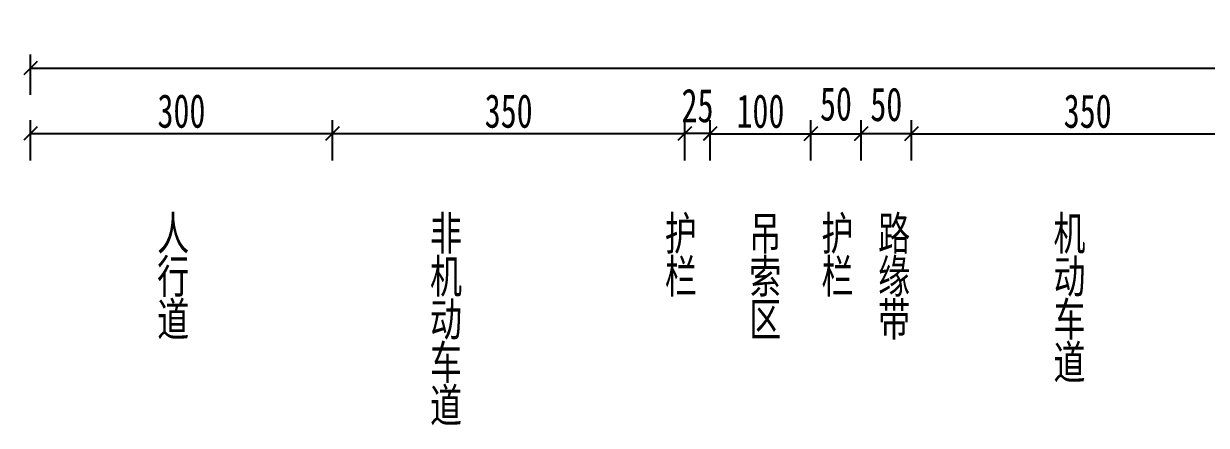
# Model space of a CAD drawing. Extents: x -2611510 to 1021013, y -44073 to 90887.
# Drawn here: x 819380 to 831125, y 59124 to 63108 of the extents above; entities that cross this region are included whole.
import ezdxf

# ---------------------------------------------------------------- set-up
doc = ezdxf.new("R2010")
doc.units = 0
doc.layers.get('Defpoints').update_dxf_attribs({"color": 8})
doc.layers.add('Dim', color=4, linetype='Continuous')
doc.layers.add('标注', color=3, linetype='Continuous', lineweight=18)
doc.styles.add('fs', font='', dxfattribs={"width": 0.7})
doc.styles.add('仿宋字', font='', dxfattribs={"width": 0.7})
doc.styles.get('fs').set_extended_font_data('仿宋_GB2312')
doc.styles.get('仿宋字').set_extended_font_data('仿宋_GB2312')
doc.dimstyles.new('750', dxfattribs={"dimscale": 0, "dimtxt": 2.5, "dimasz": 1, "dimexe": 1, "dimexo": 1, "dimgap": 0, "dimtad": 0, "dimdec": 0, "dimlfac": 0.1, "dimrnd": 0.1, "dimzin": 12, "dimdsep": 46, "dimtxsty": '仿宋字', "dimblk": 'OBLIQUE', "dimcen": -1, "dimclrd": 256, "dimclre": 256, "dimclrt": 256, "dimadec": 4, "dimazin": 0, "dimtp": 2, "dimtm": 3, "dimtfac": 0.5, "dimtdec": 0, "dimtmove": 2, "dimatfit": 3, "dimldrblk": 'OBLIQUE', "dimfxl": 3, "dimfxlon": 1, "dimtvp": 0.7, "dimtolj": 1, "dimtzin": 12, "dimarcsym": 0})

# ---------------------------------------------------------------- blocks, each defined once
blk = doc.blocks.new('_Oblique')
at = {"color": 0, "linetype": 'ByBlock', "lineweight": -2}
blk.add_line((-0.5, -0.5), (0.5, 0.5), dxfattribs=at)
blk = doc.blocks.new('*D73')
at = {"layer": 'Defpoints', "color": 0, "transparency": 16777216}
for p in [(822447, 62018), (819447, 60194), (822447, 60194)]:
    blk.add_point(p, dxfattribs=at)
at = {"layer": 'Dim', "lineweight": -2, "transparency": 16777216}
for p, q in [((819447, 61751), (819447, 62151)), ((822447, 61751), (822447, 62151)), ((819447, 62018), (822447, 62018))]:
    blk.add_line(p, q, dxfattribs=at)
at = {"layer": 'Dim', "lineweight": -2, "transparency": 16777216, "xscale": 133.3333333333333, "yscale": 133.3333333333333, "zscale": 133.3333333333333, "rotation": 180}
blk.add_blockref('_Oblique', (819447, 62018), dxfattribs=at)
at = {"layer": 'Dim', "lineweight": -2, "transparency": 16777216, "xscale": 133.3333333333333, "yscale": 133.3333333333333, "zscale": 133.3333333333333}
blk.add_blockref('_Oblique', (822447, 62018), dxfattribs=at)
at = {"layer": 'Dim', "transparency": 16777216, "insert": (820947, 62240), "char_height": 333.3, "attachment_point": 5, "style": '仿宋字'}
blk.add_mtext('\\A1;300', dxfattribs=at)
blk = doc.blocks.new('*D75')
at = {"layer": 'Defpoints', "color": 0, "transparency": 16777216}
for p in [(825947, 62018), (822447, 60194), (825947, 60194)]:
    blk.add_point(p, dxfattribs=at)
at = {"layer": 'Dim', "lineweight": -2, "transparency": 16777216}
for p, q in [((822447, 61751), (822447, 62151)), ((825947, 61751), (825947, 62151)), ((822447, 62018), (825947, 62018))]:
    blk.add_line(p, q, dxfattribs=at)
at = {"layer": 'Dim', "lineweight": -2, "transparency": 16777216, "xscale": 133.3333333333333, "yscale": 133.3333333333333, "zscale": 133.3333333333333, "rotation": 180}
blk.add_blockref('_Oblique', (822447, 62018), dxfattribs=at)
at = {"layer": 'Dim', "lineweight": -2, "transparency": 16777216, "xscale": 133.3333333333333, "yscale": 133.3333333333333, "zscale": 133.3333333333333}
blk.add_blockref('_Oblique', (825947, 62018), dxfattribs=at)
at = {"layer": 'Dim', "transparency": 16777216, "insert": (824197, 62240), "char_height": 333.3, "attachment_point": 5, "style": '仿宋字'}
blk.add_mtext('\\A1;350', dxfattribs=at)
blk = doc.blocks.new('*D78')
at = {"layer": 'Defpoints', "color": 0, "transparency": 16777216}
for p in [(831697, 62017), (828197, 60194), (831697, 60194)]:
    blk.add_point(p, dxfattribs=at)
at = {"layer": 'Dim', "lineweight": -2, "transparency": 16777216}
for p, q in [((828197, 61750), (828197, 62150)), ((831697, 61750), (831697, 62150)), ((828197, 62017), (831697, 62017))]:
    blk.add_line(p, q, dxfattribs=at)
at = {"layer": 'Dim', "lineweight": -2, "transparency": 16777216, "xscale": 133.3333333333333, "yscale": 133.3333333333333, "zscale": 133.3333333333333, "rotation": 180}
blk.add_blockref('_Oblique', (828197, 62017), dxfattribs=at)
at = {"layer": 'Dim', "lineweight": -2, "transparency": 16777216, "xscale": 133.3333333333333, "yscale": 133.3333333333333, "zscale": 133.3333333333333}
blk.add_blockref('_Oblique', (831697, 62017), dxfattribs=at)
at = {"layer": 'Dim', "transparency": 16777216, "insert": (829947, 62239), "char_height": 333.3, "attachment_point": 5, "style": '仿宋字'}
blk.add_mtext('\\A1;350', dxfattribs=at)
blk = doc.blocks.new('*D79')
at = {"layer": 'Defpoints', "color": 0, "transparency": 16777216}
for p in [(827197, 62017), (826197, 60194), (827197, 60194)]:
    blk.add_point(p, dxfattribs=at)
at = {"layer": 'Dim', "lineweight": -2, "transparency": 16777216}
for p, q in [((826197, 61750), (826197, 62150)), ((827197, 61750), (827197, 62150)), ((826197, 62017), (827197, 62017))]:
    blk.add_line(p, q, dxfattribs=at)
at = {"layer": 'Dim', "lineweight": -2, "transparency": 16777216, "xscale": 133.3333333333333, "yscale": 133.3333333333333, "zscale": 133.3333333333333, "rotation": 180}
blk.add_blockref('_Oblique', (826197, 62017), dxfattribs=at)
at = {"layer": 'Dim', "lineweight": -2, "transparency": 16777216, "xscale": 133.3333333333333, "yscale": 133.3333333333333, "zscale": 133.3333333333333}
blk.add_blockref('_Oblique', (827197, 62017), dxfattribs=at)
at = {"layer": 'Dim', "transparency": 16777216, "insert": (826697, 62239), "char_height": 333.3, "attachment_point": 5, "style": '仿宋字'}
blk.add_mtext('\\A1;100', dxfattribs=at)
blk = doc.blocks.new('*D82')
at = {"layer": 'Defpoints', "color": 0, "transparency": 16777216}
for p in [(827697, 62017), (827197, 60194), (827697, 60194)]:
    blk.add_point(p, dxfattribs=at)
at = {"layer": 'Dim', "lineweight": -2, "transparency": 16777216}
for p, q in [((827197, 61750), (827197, 62150)), ((827697, 61750), (827697, 62150)), ((827197, 62017), (827697, 62017))]:
    blk.add_line(p, q, dxfattribs=at)
at = {"layer": 'Dim', "lineweight": -2, "transparency": 16777216, "xscale": 133.3333333333333, "yscale": 133.3333333333333, "zscale": 133.3333333333333, "rotation": 180}
blk.add_blockref('_Oblique', (827197, 62017), dxfattribs=at)
at = {"layer": 'Dim', "lineweight": -2, "transparency": 16777216, "xscale": 133.3333333333333, "yscale": 133.3333333333333, "zscale": 133.3333333333333}
blk.add_blockref('_Oblique', (827697, 62017), dxfattribs=at)
at = {"layer": 'Dim', "transparency": 16777216, "insert": (827447, 62311), "char_height": 333.3, "attachment_point": 5, "style": '仿宋字'}
blk.add_mtext('\\A1;50', dxfattribs=at)
blk = doc.blocks.new('*D83')
at = {"layer": 'Defpoints', "color": 0, "transparency": 16777216}
for p in [(859447, 62668), (819447, 59228), (859447, 59228)]:
    blk.add_point(p, dxfattribs=at)
at = {"layer": 'Dim', "lineweight": -2, "transparency": 16777216}
for p, q in [((819447, 62401), (819447, 62801)), ((859447, 62401), (859447, 62801)), ((819447, 62668), (859447, 62668))]:
    blk.add_line(p, q, dxfattribs=at)
at = {"layer": 'Dim', "lineweight": -2, "transparency": 16777216, "xscale": 133.3333333333333, "yscale": 133.3333333333333, "zscale": 133.3333333333333, "rotation": 180}
blk.add_blockref('_Oblique', (819447, 62668), dxfattribs=at)
at = {"layer": 'Dim', "lineweight": -2, "transparency": 16777216, "xscale": 133.3333333333333, "yscale": 133.3333333333333, "zscale": 133.3333333333333}
blk.add_blockref('_Oblique', (859447, 62668), dxfattribs=at)
at = {"layer": 'Dim', "transparency": 16777216, "insert": (839447, 62889), "char_height": 333.3, "attachment_point": 5, "style": '仿宋字'}
blk.add_mtext('\\A1;4000', dxfattribs=at)
blk = doc.blocks.new('*D84')
at = {"layer": 'Defpoints', "color": 0, "transparency": 16777216}
for p in [(825947, 62018), (825947, 60194), (826197, 60194)]:
    blk.add_point(p, dxfattribs=at)
at = {"layer": 'Dim', "lineweight": -2, "transparency": 16777216}
for p, q in [((825947, 61751), (825947, 62151)), ((826197, 61751), (826197, 62151)), ((826197, 62018), (825947, 62018))]:
    blk.add_line(p, q, dxfattribs=at)
at = {"layer": 'Dim', "lineweight": -2, "transparency": 16777216, "xscale": 133.3333333333333, "yscale": 133.3333333333333, "zscale": 133.3333333333333, "rotation": 180}
blk.add_blockref('_Oblique', (825947, 62018), dxfattribs=at)
at = {"layer": 'Dim', "lineweight": -2, "transparency": 16777216, "xscale": 133.3333333333333, "yscale": 133.3333333333333, "zscale": 133.3333333333333}
blk.add_blockref('_Oblique', (826197, 62018), dxfattribs=at)
at = {"layer": 'Dim', "transparency": 16777216, "insert": (826072, 62294), "char_height": 333.3, "attachment_point": 5, "style": '仿宋字'}
blk.add_mtext('\\A1;25', dxfattribs=at)
blk = doc.blocks.new('*D91')
at = {"layer": 'Defpoints', "color": 0, "transparency": 16777216}
for p in [(827697, 62017), (827697, 60194), (828197, 60194)]:
    blk.add_point(p, dxfattribs=at)
at = {"layer": 'Dim', "lineweight": -2, "transparency": 16777216}
for p, q in [((827697, 61750), (827697, 62150)), ((828197, 61750), (828197, 62150)), ((828197, 62017), (827697, 62017))]:
    blk.add_line(p, q, dxfattribs=at)
at = {"layer": 'Dim', "lineweight": -2, "transparency": 16777216, "xscale": 133.3333333333333, "yscale": 133.3333333333333, "zscale": 133.3333333333333, "rotation": 180}
blk.add_blockref('_Oblique', (827697, 62017), dxfattribs=at)
at = {"layer": 'Dim', "lineweight": -2, "transparency": 16777216, "xscale": 133.3333333333333, "yscale": 133.3333333333333, "zscale": 133.3333333333333}
blk.add_blockref('_Oblique', (828197, 62017), dxfattribs=at)
at = {"layer": 'Dim', "transparency": 16777216, "insert": (827947, 62306), "char_height": 333.3, "attachment_point": 5, "style": '仿宋字'}
blk.add_mtext('\\A1;50', dxfattribs=at)

msp = doc.modelspace()

# ---------------------------------------------------------------- texts
at = {"layer": '标注', "color": 7, "char_height": 333.3, "attachment_point": 1, "rotation": 360, "line_spacing_factor": 0.768, "style": 'fs'}
for s, insert in [('人\\P行\\P道', (820705.9, 61195)), ('非\\P机\\P动\\P车\\P道', (823415.2, 61195)), ('护\\P栏', (825747.4, 61195)), ('吊\\P索\\P区', (826585.3, 61195)), ('护\\P栏', (827302.6, 61195)), ('路\\P缘\\P带', (827865.9, 61195)), ('机\\P动\\P车\\P道', (829606.9, 61195))]:
    msp.add_mtext(s, dxfattribs=dict(at, insert=insert))

# ---------------------------------------------------------------- dimensions: what is measured, and where the dimension line sits
at = {"layer": 'Dim'}
for base, p1, p2, picture, middle in [((859446.7, 62667.5), (819446.7, 59228.3), (859446.7, 59228.3), '*D83', (839446.7, 62889.5)), ((822446.7, 62018), (819446.7, 60193.9), (822446.7, 60193.9), '*D73', (820946.7, 62239.9)), ((825946.7, 62018), (822446.7, 60193.9), (825946.7, 60193.9), '*D75', (824196.7, 62239.9)), ((827196.7, 62016.9), (826196.7, 60193.9), (827196.7, 60193.9), '*D79', (826696.7, 62238.8)), ((831696.7, 62016.9), (828196.7, 60193.9), (831696.7, 60193.9), '*D78', (829946.7, 62238.8))]:
    dim = msp.add_linear_dim(base=base, p1=p1, p2=p2, dimstyle='750', override={"dimscale": 133.333333, "dimfxl": 2}, dxfattribs=at)
    dim.commit()
    dim.dimension.update_dxf_attribs({"geometry": picture, "text_midpoint": middle})
for base, p1, p2, picture, middle in [((825946.7, 62018), (826196.7, 60193.9), (825946.7, 60193.9), '*D84', (826071.7, 62293.7)), ((827696.7, 62016.9), (827196.7, 60193.9), (827696.7, 60193.9), '*D82', (827446.7, 62310.6))]:
    dim = msp.add_linear_dim(base=base, p1=p1, p2=p2, dimstyle='750', override={"dimscale": 133.333333, "dimfxl": 2}, dxfattribs=at)
    dim.commit()
    dim.dimension.update_dxf_attribs({"geometry": picture, "text_midpoint": middle, "dimtype": 160})
dim = msp.add_linear_dim(base=(827696.7, 62016.9), p1=(828196.7, 60193.9), p2=(827696.7, 60193.9), angle=180, dimstyle='750', override={"dimscale": 133.333333, "dimfxl": 2}, dxfattribs=at)
dim.commit()
dim.dimension.update_dxf_attribs({"geometry": '*D91', "text_midpoint": (827946.7, 62306.3), "dimtype": 160})

doc.saveas('drawing.dxf')
